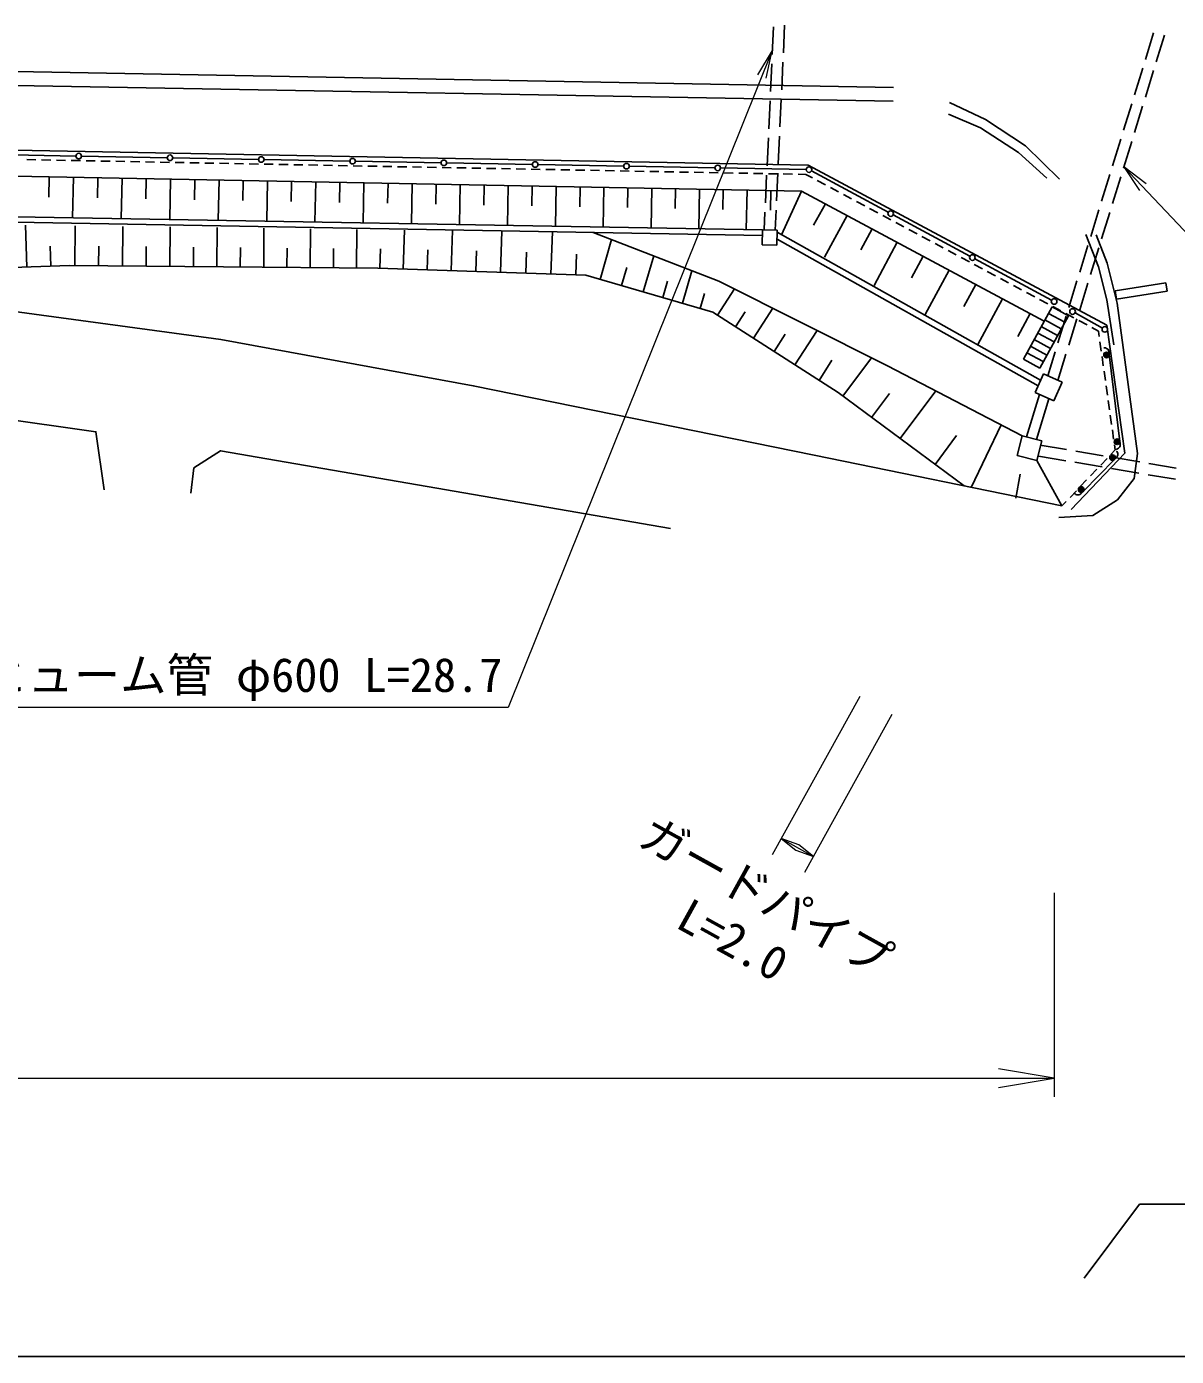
# Model space of a CAD drawing. Units: millimetres at full size, sheet at 1:1000; details may follow other scales. Extents: x 40000 to 680000, y 20000 to 380000.
# Drawn here: x 284026 to 346023, y 205000 to 276712 of the extents above; entities that cross this region are included whole.
import ezdxf
from ezdxf.enums import TextEntityAlignment as Align

# ---------------------------------------------------------------- set-up
doc = ezdxf.new("R2010")
doc.units = ezdxf.units.MM
doc.header["$LTSCALE"] = 1000
for name, color, linetype, lineweight in [('M-BGD', 7, 'Continuous', 25), ('M-STR-HTXT', 7, 'Continuous', 13), ('M-STR-STRC', 7, 'Continuous', 25), ('M-TTL-BAND', 7, 'Continuous', 25)]:
    doc.layers.add(name, color=color, linetype=linetype, lineweight=lineweight)
doc.styles.add('ＭＳ ゴシック', font='')
doc.styles.get('ＭＳ ゴシック').set_extended_font_data('MS Gothic')

# ---------------------------------------------------------------- blocks, each defined once
blk = doc.blocks.new('open_arrow')
at = {"color": 0, "linetype": 'Continuous', "lineweight": -2}
blk.add_lwpolyline([(7.5, 1.25), (0, 0), (7.5, -1.25)], dxfattribs=at)

msp = doc.modelspace()

# ---------------------------------------------------------------- linework, layer by layer
at = {"layer": 'M-BGD'}
for p, q in [((324293, 276700), (324225, 275202)), ((324898, 276797), (324830, 275299)), ((344795, 276377), (344352, 274944)), ((344940, 274813), (345383, 276247)), ((324202, 274702), (324134, 273204)), ((324807, 274799), (324739, 273301)), ((330753, 272684), (257492, 274013)), ((344205, 274466), (343762, 273033)), ((344350, 272903), (344792, 274336)), ((324111, 272704), (324043, 271206)), ((324716, 272801), (324648, 271303)), ((343614, 272555), (343172, 271122)), ((335460, 271246), (333741, 271983)), ((343759, 270992), (344202, 272425)), ((337510, 269916), (335460, 271246)), ((256128, 270568), (326175, 269238)), ((324021, 270706), (323953, 269208)), ((324626, 270803), (324558, 269305)), ((343024, 270644), (342582, 269211)), ((343169, 269081), (343612, 270514)), ((339044, 268531), (337510, 269916)), ((256084, 269168), (325811, 267845)), ((284030, 269538), (284530, 269528)), ((284830, 269523), (285330, 269513)), ((285630, 269507), (286129, 269498)), ((286429, 269492), (286929, 269483)), ((287229, 269477), (287729, 269468)), ((288029, 269462), (288529, 269452)), ((288829, 269447), (289329, 269437)), ((289629, 269432), (290129, 269422)), ((290429, 269416), (290929, 269407)), ((291229, 269401), (291728, 269392)), ((292028, 269386), (292528, 269377)), ((292828, 269371), (293328, 269361)), ((293628, 269356), (294128, 269346)), ((294428, 269340), (294928, 269331)), ((295228, 269325), (295728, 269316)), ((296028, 269310), (296528, 269301)), ((296828, 269295), (297327, 269285)), ((297627, 269280), (298127, 269270)), ((298427, 269265), (298927, 269255)), ((299227, 269249), (299727, 269240)), ((300027, 269234), (300527, 269225)), ((300827, 269219), (301327, 269210)), ((301627, 269204), (302127, 269194)), ((302427, 269189), (302926, 269179)), ((303226, 269173), (303726, 269164)), ((304026, 269158), (304526, 269149)), ((304826, 269143), (305326, 269134)), ((305626, 269128), (306126, 269118)), ((306426, 269113), (306926, 269103)), ((307226, 269098), (307726, 269088)), ((308026, 269082), (308525, 269073)), ((308825, 269067), (309325, 269058)), ((309625, 269052), (310125, 269043)), ((310425, 269037), (310925, 269027)), ((311225, 269022), (311725, 269012)), ((312025, 269006), (312525, 268997)), ((312825, 268991), (313325, 268982)), ((313625, 268976), (314124, 268967)), ((314424, 268961), (314924, 268951)), ((315224, 268946), (315724, 268936)), ((316024, 268931), (316524, 268921)), ((326175, 269238), (342279, 260613)), ((285237, 268615), (285216, 267521)), ((286550, 268590), (286509, 266405)), ((287861, 268565), (287840, 267473)), ((289172, 268540), (289130, 266359)), ((290480, 268515), (290459, 267425)), ((291789, 268490), (291748, 266313)), ((293095, 268466), (293075, 267377)), ((294402, 268441), (294361, 266267)), ((295707, 268416), (295686, 267329)), ((297011, 268391), (296970, 266221)), ((298313, 268367), (298293, 267281)), ((299616, 268342), (299575, 266175)), ((300916, 268317), (300896, 267234)), ((302217, 268292), (302176, 266129)), ((303515, 268268), (303494, 267186)), ((304813, 268243), (304772, 266083)), ((306109, 268219), (306089, 267138)), ((316824, 268915), (317324, 268906)), ((317624, 268900), (318124, 268891)), ((318424, 268885), (318924, 268876)), ((319224, 268870), (319723, 268860)), ((320023, 268855), (320523, 268845)), ((320823, 268839), (321323, 268830)), ((321623, 268824), (322123, 268815)), ((322423, 268809), (322923, 268800)), ((323223, 268794), (323723, 268784)), ((323930, 268708), (323862, 267210)), ((324023, 268779), (324523, 268769)), ((324535, 268805), (324467, 267307)), ((324823, 268764), (325322, 268754)), ((325622, 268748), (326045, 268740)), ((326045, 268740), (326395, 268553)), ((326660, 268411), (327100, 268175)), ((342434, 268733), (341991, 267300)), ((342579, 267170), (343022, 268603)), ((307406, 268194), (307365, 266037)), ((308700, 268169), (308679, 267091)), ((309994, 268145), (309953, 265991)), ((311286, 268120), (311266, 267044)), ((312578, 268096), (312537, 265946)), ((313868, 268071), (313848, 266996)), ((315158, 268047), (315118, 265900)), ((316446, 268022), (316426, 266949)), ((317734, 267998), (317694, 265855)), ((319020, 267974), (319000, 266902)), ((320306, 267949), (320266, 265809)), ((321590, 267925), (321570, 266855)), ((322874, 267900), (322833, 265764)), ((324156, 267876), (324135, 266808)), ((325811, 267845), (324727, 265489)), ((325811, 267845), (338900, 260835)), ((327365, 268033), (327806, 267797)), ((328070, 267656), (328511, 267420)), ((324444, 266807), (324395, 265730)), ((327109, 267150), (326464, 265997)), ((328775, 267278), (329216, 267042)), ((329481, 266900), (329921, 266664)), ((341844, 266822), (341401, 265389)), ((267168, 266447), (323697, 265449)), ((267173, 266747), (323702, 265749)), ((323839, 266710), (323795, 265746)), ((328264, 266531), (327054, 264272)), ((330186, 266523), (330627, 266287)), ((330891, 266145), (331332, 265909)), ((341989, 265259), (342431, 266692)), ((284045, 263743), (283968, 266006)), ((286626, 263819), (286644, 265971)), ((289194, 263798), (289211, 265938)), ((291747, 263778), (291764, 265905)), ((294285, 263757), (294303, 265872)), ((296809, 263736), (296826, 265839)), ((299319, 263716), (299336, 265807)), ((301814, 263695), (301831, 265775)), ((304337, 263639), (304408, 265741)), ((306924, 263552), (306997, 265708)), ((309578, 263462), (309653, 265673)), ((312301, 263369), (312377, 265638)), ((323681, 264952), (323702, 265749)), ((323702, 265749), (324500, 265728)), ((324500, 265728), (324479, 264931)), ((324497, 265618), (338698, 257639)), ((329619, 265805), (329014, 264676)), ((331596, 265767), (332037, 265531)), ((332302, 265390), (332742, 265154)), ((341814, 263748), (341132, 265495)), ((285336, 263788), (285299, 264863)), ((287910, 263809), (287919, 264879)), ((290470, 263788), (290479, 264852)), ((293016, 263767), (293025, 264825)), ((295547, 263746), (295556, 264798)), ((298064, 263726), (298072, 264772)), ((300566, 263705), (300575, 264745)), ((303076, 263682), (303111, 264733)), ((305630, 263596), (305667, 264674)), ((314947, 263081), (315569, 265225)), ((324479, 264931), (323681, 264952)), ((324488, 265256), (338566, 257346)), ((330974, 265079), (329727, 262750)), ((333007, 265012), (333448, 264776)), ((333712, 264634), (334153, 264398)), ((341253, 264911), (340811, 263478)), ((341398, 263348), (341841, 264781)), ((308251, 263507), (308289, 264613)), ((310939, 263416), (310978, 264550)), ((313639, 263324), (313677, 264440)), ((317276, 262405), (317840, 264346)), ((332372, 264331), (331748, 263166)), ((334417, 264256), (334858, 264020)), ((316111, 262743), (316393, 263714)), ((319385, 261793), (319895, 263550)), ((333770, 263582), (332483, 261180)), ((335122, 263879), (335563, 263643)), ((335828, 263501), (336268, 263265)), ((342280, 261983), (341814, 263748)), ((318331, 262099), (318586, 262978)), ((321283, 261154), (322190, 262565)), ((335211, 262810), (334568, 261609)), ((336533, 263123), (336974, 262887)), ((337238, 262746), (337679, 262510)), ((340663, 263001), (340220, 261567)), ((340808, 261437), (341251, 262870)), ((320352, 261512), (320585, 262318)), ((336653, 262038), (335325, 259560)), ((337943, 262368), (338384, 262132)), ((338649, 261990), (339089, 261754)), ((342658, 259544), (342280, 261983)), ((322254, 260530), (322774, 261339)), ((323225, 259906), (324265, 261524)), ((338140, 261242), (337476, 260003)), ((337771, 258774), (339321, 261602)), ((340201, 261119), (338651, 258291)), ((340008, 260766), (339127, 261249)), ((339321, 261602), (340201, 261119)), ((339354, 261613), (339795, 261377)), ((340073, 261090), (339630, 259656)), ((340059, 261235), (340500, 260999)), ((325451, 258474), (326645, 260330)), ((339620, 260059), (338739, 260542)), ((338933, 260895), (339814, 260412)), ((340218, 259526), (340661, 260959)), ((340764, 260857), (341205, 260621)), ((341469, 260480), (341820, 260292)), ((343251, 253713), (342279, 260613)), ((324338, 259190), (324935, 260118)), ((339233, 259352), (338352, 259835)), ((338546, 260188), (339426, 259705)), ((341860, 260008), (341820, 260292)), ((341971, 259216), (341901, 259711)), ((338845, 258645), (337964, 259127)), ((338158, 259481), (339039, 258998)), ((339483, 259179), (339083, 257884)), ((339634, 257636), (340070, 259048)), ((342083, 258424), (342013, 258919)), ((342107, 259391), (342147, 259396)), ((342147, 259396), (342209, 259383)), ((342209, 259383), (342262, 259360)), ((342262, 259360), (342318, 259316)), ((342318, 259316), (342354, 259270)), ((342354, 259270), (342382, 259203)), ((342382, 259203), (342392, 259124)), ((342392, 259124), (342404, 259024)), ((342404, 259024), (342975, 254342)), ((326754, 257636), (327452, 258722)), ((328045, 256781), (329581, 258856)), ((338651, 258291), (337771, 258774)), ((338854, 257987), (338401, 256980)), ((339863, 257534), (338854, 257987)), ((339410, 256526), (339863, 257534)), ((342194, 257632), (342124, 258127)), ((329591, 255636), (330545, 256925)), ((331137, 254491), (333045, 257069)), ((337936, 254587), (338642, 256871)), ((338401, 256980), (339410, 256526)), ((342306, 256840), (342236, 257335)), ((338471, 254454), (339147, 256644)), ((342417, 256047), (342347, 256543)), ((342529, 255255), (342459, 255750)), ((333011, 253104), (334167, 254666)), ((334951, 251865), (336571, 255234)), ((337704, 254644), (337439, 253574)), ((338763, 254382), (337704, 254644)), ((342640, 254463), (342570, 254958)), ((338498, 253312), (338763, 254382)), ((338681, 254143), (340104, 253902)), ((342492, 253641), (342722, 253882)), ((342722, 253882), (342682, 254166)), ((342805, 253918), (342775, 253915)), ((342853, 253934), (342805, 253918)), ((342909, 253971), (342853, 253934)), ((342945, 254006), (342909, 253971)), ((342970, 254049), (342945, 254006)), ((342993, 254112), (342970, 254049)), ((342975, 254342), (342987, 254243)), ((342987, 254243), (342997, 254163)), ((342997, 254163), (342993, 254112)), ((326494, 253594), (339850, 250863)), ((337439, 253574), (338498, 253312)), ((338498, 253312), (339850, 250863)), ((340057, 253301), (338580, 253551)), ((340356, 250670), (343251, 253713)), ((342029, 252967), (340550, 253217)), ((340597, 253818), (342075, 253567)), ((342685, 253363), (340993, 251642)), ((341941, 253061), (342285, 253423)), ((342568, 253484), (344047, 253233)), ((342755, 253435), (342685, 253363)), ((342812, 253492), (342755, 253435)), ((342787, 253824), (342816, 253796)), ((342846, 253556), (342812, 253492)), ((342816, 253796), (342845, 253740)), ((342845, 253740), (342859, 253683)), ((342860, 253612), (342846, 253556)), ((342859, 253683), (342860, 253612)), ((344540, 253150), (346019, 252899)), ((345654, 253207), (345655, 253201)), ((337369, 251282), (337605, 252583)), ((341389, 252481), (341734, 252844)), ((344001, 252633), (342522, 252883)), ((345973, 252298), (344494, 252549)), ((340838, 251902), (341182, 252264)), ((339850, 250863), (340080, 251105)), ((340286, 251322), (340631, 251684)), ((340556, 251511), (340535, 251532)), ((340599, 251483), (340556, 251511)), ((340662, 251462), (340599, 251483)), ((340712, 251456), (340662, 251462)), ((340761, 251463), (340712, 251456)), ((340825, 251485), (340761, 251463)), ((340867, 251514), (340825, 251485)), ((340923, 251571), (340867, 251514)), ((340993, 251642), (340923, 251571))]:
    msp.add_line(p, q, dxfattribs=at)
for points in [[(179358, 269936), (207653, 267974), (235598, 266244), (255097, 264565), (267871, 263460), (294501, 259837), (308113, 257345), (326494, 253594)], [(314576, 265610), (321351, 262987), (330440, 258424), (337704, 254644)], [(269470, 263242), (286326, 263822), (302969, 263686), (314172, 263306), (321036, 261314), (327784, 256974), (334584, 251940)], [(242695, 254827), (242248, 260139), (253370, 259091), (266213, 257673), (276756, 256428), (287765, 254862), (288204, 251727)], [(292886, 251549), (293043, 252911), (294484, 253841), (318742, 249643)], [(349042, 213213), (344042, 213213), (341042, 209213)]]:
    msp.add_lwpolyline(points, dxfattribs=at)
for centre, radius in [((342255, 259006), 150), ((342255, 259006), 90), ((342255, 259006), 30), ((342826, 254324), 150), ((342826, 254324), 90), ((342826, 254324), 30), ((342578, 253469), 150), ((342578, 253469), 90), ((342578, 253469), 30), ((340886, 251747), 150), ((340886, 251747), 90), ((340886, 251747), 30)]:
    msp.add_circle(centre, radius, dxfattribs=at)
at = {"layer": 'M-STR-HTXT'}
for p, q in [((328947, 240582), (324229, 232047)), ((330684, 239622), (325966, 231087)), ((324713, 232923), (326450, 231962)), ((339429, 230000), (339429, 219000)), ((182421, 220000), (339429, 220000))]:
    msp.add_line(p, q, dxfattribs=at)
for points in [[(324234, 275417), (310000, 240000), (281250, 240000)], [(343188, 269143), (364197, 246960), (392947, 246960)]]:
    msp.add_lwpolyline(points, dxfattribs=at)
at = {"layer": 'M-STR-STRC'}
for p, q in [((330766, 273434), (257515, 274762)), ((335736, 271699), (333791, 272622)), ((337888, 270273), (335736, 271699)), ((286686, 269731), (282063, 269817)), ((291608, 269640), (286985, 269726)), ((337888, 270273), (339718, 268479)), ((296530, 269549), (291908, 269635)), ((301453, 269458), (296830, 269544)), ((306375, 269367), (301753, 269453)), ((311297, 269276), (306675, 269362)), ((316220, 269185), (311597, 269271)), ((321142, 269094), (316520, 269180)), ((326064, 269003), (321442, 269089)), ((326346, 268930), (330487, 266700)), ((330751, 266558), (334892, 264329)), ((342284, 263961), (341689, 265475)), ((335156, 264186), (339297, 261957)), ((342825, 261796), (342284, 263961)), ((345451, 262890), (342717, 262459)), ((345451, 262890), (345521, 262445)), ((342717, 262459), (342799, 262017)), ((345521, 262445), (342799, 262017)), ((343921, 253694), (342825, 261796)), ((340556, 261272), (342030, 260457)), ((343747, 252350), (343921, 253694)), ((342839, 251184), (343747, 252350)), ((341513, 250355), (342839, 251184)), ((339685, 250233), (341513, 250355))]:
    msp.add_line(p, q, dxfattribs=at)
for centre in [(286835, 269729), (291758, 269638), (296680, 269547), (301603, 269456), (306525, 269365), (311447, 269274), (316370, 269183), (321292, 269092), (326214, 269001), (326214, 269001), (330619, 266629), (335024, 264257), (339429, 261886), (340424, 261345), (342162, 260384)]:
    msp.add_circle(centre, 150, dxfattribs=at)
at = {"layer": 'M-TTL-BAND'}
msp.add_line((40000, 205000), (579000, 205000), dxfattribs=at)

# ---------------------------------------------------------------- block references
at = {"layer": 'M-STR-HTXT'}
for p, xscale, yscale, rotation in [((324234, 275417), 200, 200, 248.1), ((343188, 269143), 200, 200, 313.4), ((324713, 232923), 133, 133, 331.1), ((326450, 231962), 133, 133, 151.1), ((339429, 220000), 400, 400, 180)]:
    msp.add_blockref('open_arrow', p, dxfattribs=dict(at, xscale=xscale, yscale=yscale, rotation=rotation))

# ---------------------------------------------------------------- texts
at = {"layer": 'M-STR-HTXT', "style": 'ＭＳ ゴシック'}
msp.add_text('ヒューム管 φ600 L=28.7', height=1833, dxfattribs=at).set_placement((295625, 241750), align=Align.MIDDLE_CENTER)
msp.add_text('ガードパイプ', height=1833, rotation=331.066, dxfattribs=at).set_placement((323904, 229820), align=Align.MIDDLE_CENTER)
msp.add_text('L=2.0', height=1833, rotation=331.066, dxfattribs=at).set_placement((321400, 226185), align=Align.BOTTOM_CENTER)

doc.saveas('drawing.dxf')
